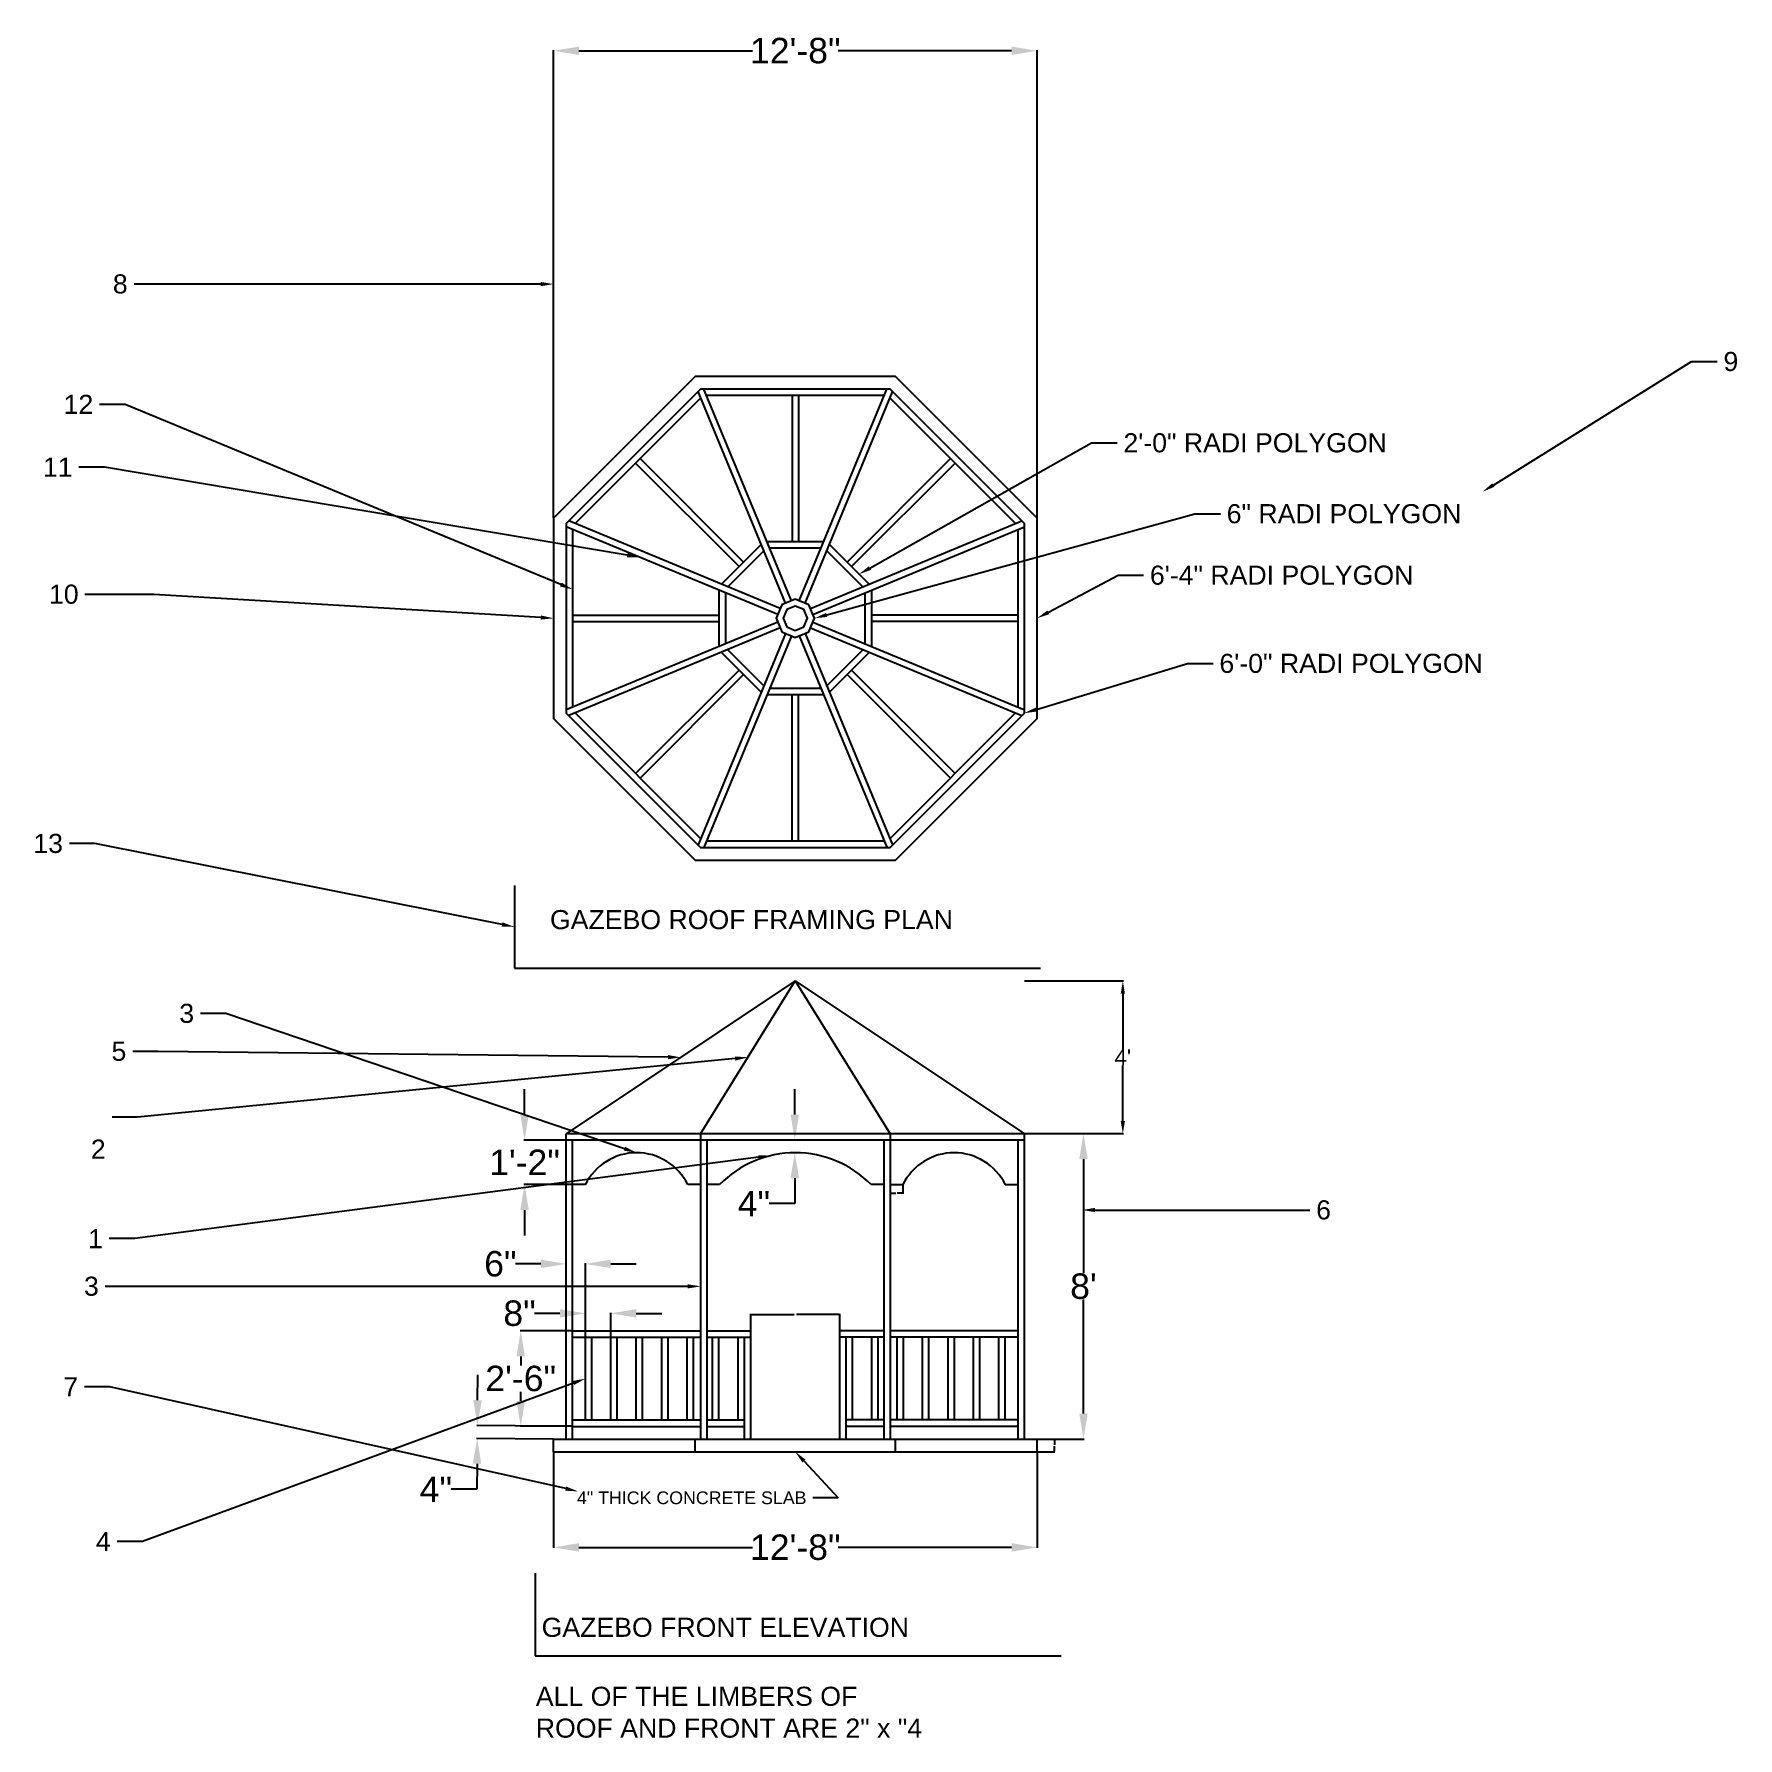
# Model space of a CAD drawing. Header units: inches. Extents: x 2634 to 3170, y 1510 to 2046.
import ezdxf
from ezdxf import colors
from ezdxf.entities.mleader import LeaderData, LeaderLine
from ezdxf.math import Vec2, Vec3

# ---------------------------------------------------------------- set-up
doc = ezdxf.new("R2010")
doc.units = ezdxf.units.IN
for name, color, linetype in [('A ELEV 1', 7, 'Continuous'), ('A ELEV 2', 7, 'Continuous'), ('A ELEV 3', 7, 'Continuous'), ('A ELEV 4', 7, 'Continuous'), ('A ELEV 5', 7, 'Continuous'), ('A ELEV ANNO DIM', 7, 'Continuous'), ('A ELEV ANNO NOTE', 3, 'Continuous'), ('A PLAN ANNO DIM', 7, 'Continuous'), ('A PLAN ANNO NOTE', 3, 'Continuous'), ('A PLAN CONCRETE BASE', 7, 'Continuous'), ('A PLAN MEMBER LOWER', 7, 'Continuous'), ('A PLAN MEMBER UPPER', 7, 'Continuous'), ('TITLEBLOCK', 7, 'Continuous')]:
    doc.layers.add(name, color=color, linetype=linetype)
doc.styles.get("Standard").update_dxf_attribs({"font": 'Arial.ttf'})
doc.dimstyles.get("Standard").update_dxf_attribs({"dimtxt": 0.1875, "dimasz": 0.18, "dimexe": 0.18, "dimexo": 0.0625, "dimgap": 0.09, "dimtad": 0, "dimtih": 1, "dimtoh": 1, "dimdec": 4, "dimzin": 0, "dimdsep": 46, "dimlunit": 4, "dimtxsty": 'Standard', "dimcen": 0.09, "dimadec": 0, "dimazin": 0, "dimtfac": 1, "dimtdec": 4, "dimtofl": 0, "dimtmove": 0, "dimatfit": 3, "dimfxl": 1, "dimtolj": 1, "dimtzin": 0, "dimarcsym": 0})

# ---------------------------------------------------------------- blocks, each defined once
blk = doc.blocks.new('*U1')
for p, q in [((-1, -23), (-1, 23)), ((1, -23), (1, 23))]:
    blk.add_line(p, q)
blk = doc.blocks.new('*U2')
at = {"layer": 'A PLAN MEMBER LOWER', "color": 0, "linetype": 'ByBlock', "lineweight": -2, "transparency": 16777216}
for p, rotation in [((2873.21, 1908.91), 180), ((2839.98, 1895.14), 224.9999999999999), ((2906.45, 1895.14), 134.9999999999999), ((2826.21, 1861.91), 270), ((2920.21, 1861.91), 89.99999999999999), ((2839.98, 1828.67), 315.0000000000001), ((2906.45, 1828.67), 44.99999999999999)]:
    blk.add_blockref('*U1', p, dxfattribs=dict(at, rotation=rotation))
blk.add_blockref('*U1', (2873.21, 1814.91), dxfattribs=at)
blk = doc.blocks.new('*U3')
for p, q in [((12.85, -33.63), (-14.7, 32.87)), ((14.7, -32.87), (-12.85, 33.63))]:
    blk.add_line(p, q)
blk = doc.blocks.new('*U4')
at = {"layer": 'A PLAN MEMBER LOWER', "color": 0, "linetype": 'ByBlock', "lineweight": -2, "transparency": 16777216}
blk.add_blockref('*U3', (2857.32, 1900.28), dxfattribs=at)
for p, rotation in [((2889.11, 1900.28), 315.0000000000001), ((2834.84, 1877.8), 45), ((2911.58, 1877.8), 270), ((2911.58, 1846.01), 225), ((2834.84, 1846.01), 90), ((2857.32, 1823.54), 135), ((2889.11, 1823.54), 180)]:
    blk.add_blockref('*U3', p, dxfattribs=dict(at, rotation=rotation))
blk = doc.blocks.new('*D7')
at = {"layer": 'A PLAN ANNO DIM', "color": 0, "lineweight": -2, "transparency": 16777216}
for p, q in [((2797.21, 1893.45), (2797.21, 2040.49)), ((2805.21, 2040.31), (2859.76, 2040.31)), ((2941.21, 2040.31), (2886.67, 2040.31)), ((2949.21, 1893.45), (2949.21, 2040.49))]:
    blk.add_line(p, q, dxfattribs=at)
at = {"layer": 'A PLAN ANNO DIM', "color": 0, "transparency": 16777216}
for points in [[(2805.21, 2041.64), (2805.21, 2038.97), (2797.21, 2040.31)], [(2941.21, 2041.64), (2941.21, 2038.97), (2949.21, 2040.31)]]:
    blk.add_solid(points, dxfattribs=at)
at = {"layer": 'Defpoints', "color": 0, "transparency": 16777216}
for p in [(2949.21, 2040.31), (2797.21, 1893.39), (2949.21, 1893.39)]:
    blk.add_point(p, dxfattribs=at)
at = {"layer": 'A PLAN ANNO DIM', "color": 0, "transparency": 16777216, "insert": (2873.21, 2040.31), "char_height": 8, "attachment_point": 5}
blk.add_mtext('\\A1;12\'-8"', dxfattribs=at)
blk = doc.blocks.new('*D8')
at = {"color": 0, "lineweight": -2, "transparency": 16777216}
for p, q in [((2859.21, 1637.96), (2859.21, 1643.27)), ((2859.39, 1643.09), (2872.87, 1643.09)), ((2887.03, 1643.09), (2873.55, 1643.09)), ((2887.21, 1637.96), (2887.21, 1643.27))]:
    blk.add_line(p, q, dxfattribs=at)
at = {"color": 0, "transparency": 16777216}
for points in [[(2859.39, 1643.12), (2859.39, 1643.06), (2859.21, 1643.09)], [(2887.03, 1643.12), (2887.03, 1643.06), (2887.21, 1643.09)]]:
    blk.add_solid(points, dxfattribs=at)
at = {"layer": 'Defpoints', "color": 0, "transparency": 16777216}
for p in [(2887.21, 1643.09), (2859.21, 1637.9), (2887.21, 1637.9)]:
    blk.add_point(p, dxfattribs=at)
at = {"color": 0, "transparency": 16777216, "insert": (2873.21, 1643.09), "char_height": 0.188, "attachment_point": 5}
blk.add_mtext('\\A1;2\'-4"', dxfattribs=at)
blk = doc.blocks.new('*D9')
at = {"layer": 'A ELEV ANNO DIM', "color": 0, "lineweight": -2, "transparency": 16777216}
for p, q in [((2873.04, 1705.9), (2873.04, 1713.9)), ((2873.15, 1697.9), (2872.86, 1697.9)), ((2873.15, 1693.9), (2872.86, 1693.9)), ((2873.04, 1685.9), (2873.04, 1677.9)), ((2873.04, 1677.9), (2865.04, 1677.9))]:
    blk.add_line(p, q, dxfattribs=at)
at = {"layer": 'A ELEV ANNO DIM', "color": 0, "transparency": 16777216}
for points in [[(2871.71, 1705.9), (2874.37, 1705.9), (2873.04, 1697.9)], [(2871.71, 1685.9), (2874.37, 1685.9), (2873.04, 1693.9)]]:
    blk.add_solid(points, dxfattribs=at)
at = {"layer": 'Defpoints', "color": 0, "transparency": 16777216}
for p in [(2873.21, 1697.9), (2873.04, 1693.9), (2873.21, 1693.9)]:
    blk.add_point(p, dxfattribs=at)
at = {"layer": 'A ELEV ANNO DIM', "color": 0, "transparency": 16777216, "insert": (2860.19, 1677.9), "char_height": 8, "attachment_point": 5}
blk.add_mtext('\\A1;4"', dxfattribs=at)
blk = doc.blocks.new('*D10')
at = {"layer": 'A ELEV ANNO DIM', "color": 0, "lineweight": -2, "transparency": 16777216}
for p, q in [((2949.27, 1603.9), (2954.81, 1603.9)), ((2954.63, 1603.72), (2954.63, 1602.08)), ((2954.63, 1600.08), (2954.63, 1601.71)), ((2949.27, 1599.9), (2954.81, 1599.9))]:
    blk.add_line(p, q, dxfattribs=at)
at = {"layer": 'A ELEV ANNO DIM', "color": 0, "transparency": 16777216}
for points in [[(2954.6, 1603.72), (2954.66, 1603.72), (2954.63, 1603.9)], [(2954.6, 1600.08), (2954.66, 1600.08), (2954.63, 1599.9)]]:
    blk.add_solid(points, dxfattribs=at)
at = {"layer": 'Defpoints', "color": 0, "transparency": 16777216}
for p in [(2949.21, 1603.9), (2954.63, 1603.9), (2949.21, 1599.9)]:
    blk.add_point(p, dxfattribs=at)
at = {"layer": 'A ELEV ANNO DIM', "color": 0, "transparency": 16777216, "insert": (2954.63, 1601.9), "char_height": 0.188, "attachment_point": 5}
blk.add_mtext('\\A1;4"', dxfattribs=at)
blk = doc.blocks.new('*D11')
at = {"layer": 'A ELEV ANNO DIM', "color": 0, "lineweight": -2, "transparency": 16777216}
for p, q in [((2773.33, 1616.12), (2773.4, 1624.12)), ((2797.19, 1607.9), (2773.08, 1608.12)), ((2797.15, 1603.9), (2773.04, 1604.12)), ((2773.15, 1596.12), (2773.07, 1588.1)), ((2773.07, 1588.1), (2765.07, 1588.1))]:
    blk.add_line(p, q, dxfattribs=at)
at = {"layer": 'A ELEV ANNO DIM', "color": 0, "transparency": 16777216}
for points in [[(2772, 1616.13), (2774.66, 1616.11), (2773.26, 1608.12)], [(2771.81, 1596.13), (2774.48, 1596.11), (2773.22, 1604.12)]]:
    blk.add_solid(points, dxfattribs=at)
at = {"layer": 'Defpoints', "color": 0, "transparency": 16777216}
for p in [(2773.26, 1608.12), (2797.25, 1607.9), (2797.21, 1603.9)]:
    blk.add_point(p, dxfattribs=at)
at = {"layer": 'A ELEV ANNO DIM', "color": 0, "transparency": 16777216, "insert": (2760.22, 1588.1), "char_height": 8, "attachment_point": 5}
blk.add_mtext('\\A1;4"', dxfattribs=at)
blk = doc.blocks.new('*D12')
at = {"layer": 'A ELEV ANNO DIM', "color": 0, "lineweight": -2, "transparency": 16777216}
for p, q in [((2803.15, 1637.9), (2786.71, 1637.9)), ((2786.89, 1629.9), (2786.89, 1627.07)), ((2786.89, 1615.9), (2786.89, 1618.72)), ((2803.15, 1607.9), (2786.71, 1607.9))]:
    blk.add_line(p, q, dxfattribs=at)
at = {"layer": 'A ELEV ANNO DIM', "color": 0, "transparency": 16777216}
for points in [[(2785.56, 1629.9), (2788.22, 1629.9), (2786.89, 1637.9)], [(2785.56, 1615.9), (2788.22, 1615.9), (2786.89, 1607.9)]]:
    blk.add_solid(points, dxfattribs=at)
at = {"layer": 'Defpoints', "color": 0, "transparency": 16777216}
for p in [(2786.89, 1637.9), (2803.21, 1637.9), (2803.21, 1607.9)]:
    blk.add_point(p, dxfattribs=at)
at = {"layer": 'A ELEV ANNO DIM', "color": 0, "transparency": 16777216, "insert": (2786.89, 1622.9), "char_height": 8, "attachment_point": 5}
blk.add_mtext('\\A1;2\'-6"', dxfattribs=at)
blk = doc.blocks.new('*D13')
at = {"layer": 'A ELEV ANNO DIM', "color": 0, "lineweight": -2, "transparency": 16777216}
for p, q in [((2788.09, 1705.9), (2788.09, 1713.9)), ((2803.15, 1697.9), (2787.91, 1697.9)), ((2803.15, 1683.9), (2787.91, 1683.9)), ((2788.09, 1675.9), (2788.09, 1667.9))]:
    blk.add_line(p, q, dxfattribs=at)
at = {"layer": 'A ELEV ANNO DIM', "color": 0, "transparency": 16777216}
for points in [[(2786.76, 1705.9), (2789.43, 1705.9), (2788.09, 1697.9)], [(2786.76, 1675.9), (2789.43, 1675.9), (2788.09, 1683.9)]]:
    blk.add_solid(points, dxfattribs=at)
at = {"layer": 'Defpoints', "color": 0, "transparency": 16777216}
for p in [(2788.09, 1697.9), (2803.21, 1697.9), (2803.21, 1683.9)]:
    blk.add_point(p, dxfattribs=at)
at = {"layer": 'A ELEV ANNO DIM', "color": 0, "transparency": 16777216, "insert": (2788.09, 1690.9), "char_height": 8, "attachment_point": 5}
blk.add_mtext('\\A1;1\'-2"', dxfattribs=at)
blk = doc.blocks.new('*D15')
at = {"layer": 'A ELEV ANNO DIM', "color": 0, "lineweight": -2, "transparency": 16777216}
for p, q in [((2903.04, 1683.84), (2903.04, 1681.01)), ((2907.04, 1683.84), (2907.04, 1681.01)), ((2903.22, 1681.19), (2904.83, 1681.19)), ((2906.86, 1681.19), (2905.24, 1681.19))]:
    blk.add_line(p, q, dxfattribs=at)
at = {"layer": 'A ELEV ANNO DIM', "color": 0, "transparency": 16777216}
for points in [[(2903.22, 1681.22), (2903.22, 1681.16), (2903.04, 1681.19)], [(2906.86, 1681.22), (2906.86, 1681.16), (2907.04, 1681.19)]]:
    blk.add_solid(points, dxfattribs=at)
at = {"layer": 'Defpoints', "color": 0, "transparency": 16777216}
for p in [(2903.04, 1683.9), (2907.04, 1683.9), (2903.04, 1681.19)]:
    blk.add_point(p, dxfattribs=at)
at = {"layer": 'A ELEV ANNO DIM', "color": 0, "transparency": 16777216, "insert": (2905.04, 1681.19), "char_height": 0.188, "attachment_point": 5}
blk.add_mtext('\\A1;4"', dxfattribs=at)
blk = doc.blocks.new('*D16')
at = {"layer": 'A ELEV ANNO DIM', "color": 0, "lineweight": -2, "transparency": 16777216}
for p, q in [((2799.21, 1643.41), (2791.21, 1643.41)), ((2807.21, 1635.96), (2807.21, 1643.59)), ((2815.21, 1635.96), (2815.21, 1643.59)), ((2823.21, 1643.41), (2831.21, 1643.41))]:
    blk.add_line(p, q, dxfattribs=at)
at = {"layer": 'A ELEV ANNO DIM', "color": 0, "transparency": 16777216}
for points in [[(2799.21, 1644.74), (2799.21, 1642.08), (2807.21, 1643.41)], [(2823.21, 1644.74), (2823.21, 1642.08), (2815.21, 1643.41)]]:
    blk.add_solid(points, dxfattribs=at)
at = {"layer": 'Defpoints', "color": 0, "transparency": 16777216}
for p in [(2807.21, 1643.41), (2807.21, 1635.9), (2815.21, 1635.9)]:
    blk.add_point(p, dxfattribs=at)
at = {"layer": 'A ELEV ANNO DIM', "color": 0, "transparency": 16777216, "insert": (2786.52, 1643.41), "char_height": 8, "attachment_point": 5}
blk.add_mtext('\\A1;8"', dxfattribs=at)
blk = doc.blocks.new('*D17')
at = {"layer": 'A ELEV ANNO DIM', "color": 0, "lineweight": -2, "transparency": 16777216}
for p, q in [((2793.21, 1658.97), (2785.21, 1658.97)), ((2801.21, 1635.96), (2801.21, 1659.15)), ((2807.21, 1635.96), (2807.21, 1659.15)), ((2815.21, 1658.97), (2823.21, 1658.97))]:
    blk.add_line(p, q, dxfattribs=at)
at = {"layer": 'A ELEV ANNO DIM', "color": 0, "transparency": 16777216}
for points in [[(2793.21, 1660.3), (2793.21, 1657.63), (2801.21, 1658.97)], [(2815.21, 1660.3), (2815.21, 1657.63), (2807.21, 1658.97)]]:
    blk.add_solid(points, dxfattribs=at)
at = {"layer": 'Defpoints', "color": 0, "transparency": 16777216}
for p in [(2801.21, 1658.97), (2801.21, 1635.9), (2807.21, 1635.9)]:
    blk.add_point(p, dxfattribs=at)
at = {"layer": 'A ELEV ANNO DIM', "color": 0, "transparency": 16777216, "insert": (2780.5, 1658.97), "char_height": 8, "attachment_point": 5}
blk.add_mtext('\\A1;6"', dxfattribs=at)
blk = doc.blocks.new('*D18')
at = {"layer": 'A ELEV ANNO DIM', "color": 0, "lineweight": -2, "transparency": 16777216}
for p, q in [((2949.27, 1699.9), (2963.97, 1699.9)), ((2963.79, 1691.9), (2963.79, 1656.07)), ((2963.79, 1611.9), (2963.79, 1647.72)), ((2949.27, 1603.9), (2963.97, 1603.9))]:
    blk.add_line(p, q, dxfattribs=at)
at = {"layer": 'A ELEV ANNO DIM', "color": 0, "transparency": 16777216}
for points in [[(2962.46, 1691.9), (2965.12, 1691.9), (2963.79, 1699.9)], [(2962.46, 1611.9), (2965.12, 1611.9), (2963.79, 1603.9)]]:
    blk.add_solid(points, dxfattribs=at)
at = {"layer": 'Defpoints', "color": 0, "transparency": 16777216}
for p in [(2949.21, 1699.9), (2963.79, 1699.9), (2949.21, 1603.9)]:
    blk.add_point(p, dxfattribs=at)
at = {"layer": 'A ELEV ANNO DIM', "color": 0, "transparency": 16777216, "insert": (2963.79, 1651.9), "char_height": 8, "attachment_point": 5}
blk.add_mtext("\\A1;8'", dxfattribs=at)
blk = doc.blocks.new('*D20')
at = {"layer": 'A ELEV ANNO DIM', "color": 0, "lineweight": -2, "transparency": 16777216}
for p, q in [((2945.27, 1747.9), (2976.34, 1747.9)), ((2976.16, 1743.9), (2976.16, 1726.49)), ((2976.16, 1703.9), (2976.16, 1721.31)), ((2945.27, 1699.9), (2976.34, 1699.9))]:
    blk.add_line(p, q, dxfattribs=at)
at = {"layer": 'A ELEV ANNO DIM', "color": 0, "transparency": 16777216}
for points in [[(2975.5, 1743.9), (2976.83, 1743.9), (2976.16, 1747.9)], [(2975.5, 1703.9), (2976.83, 1703.9), (2976.16, 1699.9)]]:
    blk.add_solid(points, dxfattribs=at)
at = {"layer": 'Defpoints', "color": 0, "transparency": 16777216}
for p in [(2945.21, 1747.9), (2976.16, 1747.9), (2945.21, 1699.9)]:
    blk.add_point(p, dxfattribs=at)
at = {"layer": 'A ELEV ANNO DIM', "color": 0, "transparency": 16777216, "insert": (2976.16, 1723.9), "char_height": 5, "attachment_point": 5}
blk.add_mtext("\\A1;4'", dxfattribs=at)
blk = doc.blocks.new('*D21')
at = {"layer": 'A ELEV ANNO DIM', "color": 0, "lineweight": -2, "transparency": 16777216}
for p, q in [((2797.21, 1599.84), (2797.21, 1569.67)), ((2949.21, 1599.84), (2949.21, 1569.67)), ((2805.21, 1569.85), (2859.76, 1569.85)), ((2941.21, 1569.85), (2886.67, 1569.85))]:
    blk.add_line(p, q, dxfattribs=at)
at = {"layer": 'A ELEV ANNO DIM', "color": 0, "transparency": 16777216}
for points in [[(2805.21, 1571.19), (2805.21, 1568.52), (2797.21, 1569.85)], [(2941.21, 1571.19), (2941.21, 1568.52), (2949.21, 1569.85)]]:
    blk.add_solid(points, dxfattribs=at)
at = {"layer": 'Defpoints', "color": 0, "transparency": 16777216}
for p in [(2797.21, 1599.9), (2949.21, 1599.9), (2949.21, 1569.85)]:
    blk.add_point(p, dxfattribs=at)
at = {"layer": 'A ELEV ANNO DIM', "color": 0, "transparency": 16777216, "insert": (2873.21, 1569.85), "char_height": 8, "attachment_point": 5}
blk.add_mtext('\\A1;12\'-8"', dxfattribs=at)

msp = doc.modelspace()

# ---------------------------------------------------------------- linework, layer by layer
for p, q in [((2899.21199, 1609.89767), (2899.21199, 1635.89767)), ((2939.21199, 1609.89767), (2939.21199, 1635.89767)), ((2949.21199, 1599.89767), (2949.21199, 1603.89767))]:
    msp.add_line(p, q)
at = {"layer": 'A ELEV 1'}
for p, q in [((2849.38861, 1683.89767), (2845.38861, 1683.89767)), ((2901.03537, 1683.89767), (2897.03537, 1683.89767))]:
    msp.add_line(p, q, dxfattribs=at)
msp.add_arc((2873.21199, 1660.52), 33.37766, 44.4589797, 135.5410203, dxfattribs=at)
at = {"layer": 'A ELEV 2'}
for p, q in [((2843.38861, 1699.89767), (2873.21199, 1747.89767)), ((2873.21199, 1747.89767), (2903.03537, 1699.89767)), ((2945.21199, 1699.89767), (2801.21199, 1699.89767)), ((2945.21199, 1697.89767), (2801.21199, 1697.89767))]:
    msp.add_line(p, q, dxfattribs=at)
at = {"layer": 'A ELEV 3'}
for p, q in [((2803.21199, 1603.89767), (2803.21199, 1697.89767)), ((2843.38861, 1699.89767), (2843.38861, 1603.89767)), ((2845.38861, 1697.89767), (2845.38861, 1603.89767)), ((2901.03537, 1697.89767), (2901.03537, 1603.89767)), ((2903.03537, 1699.89767), (2903.03537, 1603.89767)), ((2943.21199, 1603.89767), (2943.21199, 1697.89767)), ((2807.21199, 1683.89767), (2803.21199, 1683.89767)), ((2843.38861, 1683.89767), (2839.38861, 1683.89767)), ((2903.03537, 1683.89767), (2907.03537, 1683.89767)), ((2939.21199, 1683.89767), (2943.21199, 1683.89767))]:
    msp.add_line(p, q, dxfattribs=at)
for centre in [(2823.3003, 1675.95598), (2923.12368, 1675.95598)]:
    msp.add_arc(centre, 17.94169, 26.2723727, 153.7276273, dxfattribs=at)
at = {"layer": 'A ELEV 4'}
for p, q in [((2803.21199, 1637.89767), (2843.38861, 1637.89767)), ((2803.21199, 1635.89767), (2843.38861, 1635.89767)), ((2807.21199, 1609.89767), (2807.21199, 1635.89767)), ((2809.21199, 1609.89767), (2809.21199, 1635.89767)), ((2815.21199, 1609.89767), (2815.21199, 1635.89767)), ((2817.21199, 1609.89767), (2817.21199, 1635.89767)), ((2823.21199, 1609.89767), (2823.21199, 1635.89767)), ((2825.21199, 1609.89767), (2825.21199, 1635.89767)), ((2831.21199, 1609.89767), (2831.21199, 1635.89767)), ((2833.21199, 1609.89767), (2833.21199, 1635.89767)), ((2839.21199, 1609.89767), (2839.21199, 1635.89767)), ((2841.21199, 1609.89767), (2841.21199, 1635.89767)), ((2845.38861, 1637.89767), (2859.21199, 1637.89767)), ((2845.38861, 1635.89767), (2859.21199, 1635.89767)), ((2847.21199, 1609.89767), (2847.21199, 1635.89767)), ((2849.21199, 1609.89767), (2849.21199, 1635.89767)), ((2855.21199, 1609.89767), (2855.21199, 1635.89767)), ((2857.21199, 1603.89767), (2857.21199, 1635.89767)), ((2859.21199, 1603.89767), (2859.21199, 1637.89767)), ((2901.03537, 1637.89767), (2887.21199, 1637.89767)), ((2887.21199, 1603.89767), (2887.21199, 1637.89767)), ((2901.03537, 1635.89767), (2887.21199, 1635.89767)), ((2889.21199, 1603.89767), (2889.21199, 1635.89767)), ((2891.21199, 1609.89767), (2891.21199, 1635.89767)), ((2897.21199, 1609.89767), (2897.21199, 1635.89767)), ((2943.21199, 1637.89767), (2903.03537, 1637.89767)), ((2943.21199, 1635.89767), (2903.03537, 1635.89767)), ((2905.21199, 1609.89767), (2905.21199, 1635.89767)), ((2907.21199, 1609.89767), (2907.21199, 1635.89767)), ((2913.21199, 1609.89767), (2913.21199, 1635.89767)), ((2915.21199, 1609.89767), (2915.21199, 1635.89767)), ((2921.21199, 1609.89767), (2921.21199, 1635.89767)), ((2923.21199, 1609.89767), (2923.21199, 1635.89767)), ((2929.21199, 1609.89767), (2929.21199, 1635.89767)), ((2931.21199, 1609.89767), (2931.21199, 1635.89767)), ((2937.21199, 1609.89767), (2937.21199, 1635.89767)), ((2803.21199, 1609.89767), (2843.38861, 1609.89767)), ((2803.21199, 1607.89767), (2843.38861, 1607.89767)), ((2845.38861, 1609.89767), (2857.21199, 1609.89767)), ((2845.38861, 1607.89767), (2857.21199, 1607.89767)), ((2901.03537, 1609.89767), (2889.21199, 1609.89767)), ((2901.03537, 1607.89767), (2889.21199, 1607.89767)), ((2943.21199, 1609.89767), (2903.03537, 1609.89767)), ((2943.21199, 1607.89767), (2903.03537, 1607.89767))]:
    msp.add_line(p, q, dxfattribs=at)
at = {"layer": 'A ELEV 5'}
for p, q in [((2873.21199, 1747.89767), (2801.21199, 1699.89767)), ((2873.21199, 1747.89767), (2945.21199, 1699.89767)), ((2801.21199, 1603.89767), (2801.21199, 1699.89767)), ((2945.21199, 1603.89767), (2945.21199, 1699.89767)), ((2797.21199, 1599.89767), (2797.21199, 1603.89767)), ((2797.21199, 1603.89767), (2949.21199, 1603.89767)), ((2841.73176, 1599.89767), (2841.73176, 1603.89767)), ((2904.69222, 1599.89767), (2904.69222, 1603.89767)), ((2797.21199, 1599.89767), (2949.21199, 1599.89767))]:
    msp.add_line(p, q, dxfattribs=at)
at = {"layer": 'A PLAN CONCRETE BASE'}
for points in [[(2841.73176, 1937.90701), (2797.21199, 1893.38724), (2797.21199, 1830.42678), (2841.73176, 1785.90701), (2904.69222, 1785.90701), (2949.21199, 1830.42678), (2949.21199, 1893.38724), (2904.69222, 1937.90701)], [(2843.38861, 1933.90701), (2801.21199, 1891.73038), (2801.21199, 1832.08363), (2843.38861, 1789.90701), (2903.03537, 1789.90701), (2945.21199, 1832.08363), (2945.21199, 1891.73038), (2903.03537, 1933.90701)], [(2873.21199, 1855.90701), (2877.45463, 1857.66437), (2879.21199, 1861.90701), (2877.45463, 1866.14965), (2873.21199, 1867.90701), (2868.96935, 1866.14965), (2867.21199, 1861.90701), (2868.96935, 1857.66437)]]:
    msp.add_lwpolyline(points, close=True, dxfattribs=at)
for points in [[(2882.07072, 1885.90701), (2864.35326, 1885.90701)], [(2862.5055, 1885.14164), (2849.97736, 1872.6135)], [(2896.44662, 1872.6135), (2883.91848, 1885.14164)], [(2849.21199, 1870.76574), (2849.21199, 1853.04827)], [(2897.21199, 1853.04827), (2897.21199, 1870.76574)], [(2849.97736, 1851.20051), (2862.5055, 1838.67237)], [(2883.91848, 1838.67237), (2896.44662, 1851.20051)], [(2864.35326, 1837.90701), (2882.07072, 1837.90701)]]:
    msp.add_lwpolyline(points, dxfattribs=at)
at = {"layer": 'A PLAN MEMBER UPPER'}
for points in [[(2843.45167, 1931.14164), (2803.97736, 1891.66732)], [(2901.12455, 1931.90701), (2845.29943, 1931.90701)], [(2942.44662, 1891.66732), (2902.97231, 1931.14164)], [(2803.21199, 1889.81956), (2803.21199, 1833.99445)], [(2943.21199, 1833.99445), (2943.21199, 1889.81956)], [(2863.33393, 1883.14164), (2851.97736, 1871.78507)], [(2881.2423, 1883.90701), (2865.18168, 1883.90701)], [(2894.44662, 1871.78507), (2883.09006, 1883.14164)], [(2851.21199, 1869.93731), (2851.21199, 1853.8767)], [(2895.21199, 1853.8767), (2895.21199, 1869.93731)], [(2851.97736, 1852.02894), (2863.33393, 1840.67237)], [(2883.09006, 1840.67237), (2894.44662, 1852.02894)], [(2865.18168, 1839.90701), (2881.2423, 1839.90701)], [(2803.97736, 1832.14669), (2843.45167, 1792.67237)], [(2902.97231, 1792.67237), (2942.44662, 1832.14669)], [(2845.29943, 1791.90701), (2901.12455, 1791.90701)]]:
    msp.add_lwpolyline(points, dxfattribs=at)
msp.add_lwpolyline([(2873.21199, 1858.07179), (2875.9239, 1859.1951), (2877.04721, 1861.90701), (2875.9239, 1864.61891), (2873.21199, 1865.74222), (2870.50008, 1864.61891), (2869.37677, 1861.90701), (2870.50008, 1859.1951)], close=True, dxfattribs=at)
at = {"layer": 'TITLEBLOCK'}
for p, q in [((2784.96258, 1777.87269), (2784.96258, 1751.90425)), ((2784.96258, 1751.90425), (2950.23637, 1751.90425)), ((2791.46203, 1561.68848), (2791.46203, 1535.72004)), ((2791.46203, 1535.72004), (2956.73582, 1535.72004))]:
    msp.add_line(p, q, dxfattribs=at)

# ---------------------------------------------------------------- block references
at = {"layer": 'A PLAN MEMBER LOWER'}
for name in ['*U4', '*U2']:
    msp.add_blockref(name, (0, 0), dxfattribs=at)

# ---------------------------------------------------------------- texts
at = {"layer": 'A PLAN CONCRETE BASE', "char_height": 6, "attachment_point": 1}
for s, width, heights, insert in [('GAZEBO ROOF FRAMING PLAN', 173.5261558, [10.03941], (2796.09094, 1770.18623)), ('GAZEBO FRONT ELEVATION', 155.5154385, [0], (2793.4574, 1547.72265)), ('ALL OF THE LIMBERS OF ROOF AND FRONT ARE 2" x "4', 124.2376131, [0], (2791.63283, 1526.03646))]:
    msp.add_mtext_dynamic_manual_height_columns(s, width=width, gutter_width=12.5, heights=heights, dxfattribs=dict(at, insert=insert))

# ---------------------------------------------------------------- dimensions: what is measured, and where the dimension line sits
dim = msp.add_linear_dim(base=(2887.21199, 1643.09169), p1=(2859.21199, 1637.89767), p2=(2887.21199, 1637.89767), dimstyle='Standard')
dim.commit()
dim.dimension.update_dxf_attribs({"geometry": '*D8', "text_midpoint": (2873.21199, 1643.09169)})
at = {"layer": 'A ELEV ANNO DIM'}
for base, p1, p2, override, picture, middle in [((2976.16328, 1747.89767), (2945.21199, 1699.89767), (2945.21199, 1747.89767), {"dimtxt": 5, "dimasz": 4}, '*D20', (2976.16328, 1723.89767)), ((2788.09305, 1697.89767), (2803.21199, 1683.89767), (2803.21199, 1697.89767), {"dimtxt": 8, "dimasz": 8}, '*D13', (2788.09305, 1690.89767)), ((2873.03839, 1693.89767), (2873.21199, 1697.89767), (2873.21199, 1693.89767), {"dimtxt": 8, "dimasz": 8}, '*D9', (2860.18986, 1677.89767)), ((2963.79023, 1699.89767), (2949.21199, 1603.89767), (2949.21199, 1699.89767), {"dimtxt": 8, "dimasz": 8}, '*D18', (2963.79023, 1651.89767))]:
    dim = msp.add_linear_dim(base=base, p1=p1, p2=p2, angle=90, dimstyle='Standard', override=override, dxfattribs=at)
    dim.commit()
    dim.dimension.update_dxf_attribs({"geometry": picture, "text_midpoint": middle})
dim = msp.add_linear_dim(base=(2903.03537, 1681.18718), p1=(2907.03537, 1683.89767), p2=(2903.03537, 1683.89767), dimstyle='Standard', dxfattribs=at)
dim.commit()
dim.dimension.update_dxf_attribs({"geometry": '*D15', "text_midpoint": (2905.03537, 1681.18718), "dimtype": 160})
for base, p1, p2, picture, middle in [((2801.21199, 1658.96638), (2807.21199, 1635.89767), (2801.21199, 1635.89767), '*D17', (2780.50262, 1658.96638)), ((2807.21199, 1643.41032), (2815.21199, 1635.89767), (2807.21199, 1635.89767), '*D16', (2786.51899, 1643.41032)), ((2949.21199, 1569.85188), (2797.21199, 1599.89767), (2949.21199, 1599.89767), '*D21', (2873.21199, 1569.85188))]:
    dim = msp.add_linear_dim(base=base, p1=p1, p2=p2, dimstyle='Standard', override={"dimtxt": 8, "dimasz": 8}, dxfattribs=at)
    dim.commit()
    dim.dimension.update_dxf_attribs({"geometry": picture, "text_midpoint": middle, "dimtype": 160})
for base, p1, p2, angle, picture, middle, dimtype in [((2786.88991, 1637.89767), (2803.21199, 1607.89767), (2803.21199, 1637.89767), 90, '*D12', (2786.88991, 1622.89767), 160), ((2773.25664, 1608.118), (2797.21199, 1603.89767), (2797.24873, 1607.89767), 89.4738286, '*D11', (2760.22423, 1588.09509), 161)]:
    dim = msp.add_linear_dim(base=base, p1=p1, p2=p2, angle=angle, dimstyle='Standard', override={"dimtxt": 8, "dimasz": 8}, dxfattribs=at)
    dim.commit()
    dim.dimension.update_dxf_attribs({"geometry": picture, "text_midpoint": middle, "dimtype": dimtype})
dim = msp.add_linear_dim(base=(2954.63467, 1603.89767), p1=(2949.21199, 1599.89767), p2=(2949.21199, 1603.89767), angle=90, dimstyle='Standard', dxfattribs=at)
dim.commit()
dim.dimension.update_dxf_attribs({"geometry": '*D10', "text_midpoint": (2954.63467, 1601.89767)})
at = {"layer": 'A PLAN ANNO DIM'}
dim = msp.add_linear_dim(base=(2949.21199, 2040.3064), p1=(2797.21199, 1893.38724), p2=(2949.21199, 1893.38724), dimstyle='Standard', override={"dimtxt": 8, "dimasz": 8}, dxfattribs=at)
dim.commit()
dim.dimension.update_dxf_attribs({"geometry": '*D7', "text_midpoint": (2873.21199, 2040.3064)})

# ---------------------------------------------------------------- leaders
at = {"layer": 'A ELEV ANNO NOTE', "color": 3}
ml = msp.add_multileader_mtext('Standard', dxfattribs=at)
ml.set_content('13', color=3)
ml.set_leader_properties()
ml.build(insert=Vec2(0, 0))
ctx = ml.context
ctx.base_point, ctx.char_height, ctx.plane_origin = Vec3(2632.97192, 1791.0865), 6, Vec3(2784.96258, 1764.88847)
ctx.text_align_type = 2
notes = []
notes.append((ctx, [(0, (1, 1, 0), (2653.00193, 1791.0865), (-1, 0), 8, [(0, [(2784.96258, 1764.88847)], 0, [])])]))
ctx.mtext.insert, ctx.mtext.alignment, ctx.mtext.flow_direction = Vec3(2643.00193, 1794.1397), 3, 5
ml = msp.add_multileader_mtext('Standard', dxfattribs=at)
ml.set_content(' 3', color=3)
ml.set_leader_properties()
ml.build(insert=Vec2(0, 0))
ctx = ml.context
ctx.base_point, ctx.char_height, ctx.plane_origin = Vec3(2675.61839, 1737.66583), 6, Vec3(2823.3003, 1693.89767)
ctx.text_align_type = 2
notes.append((ctx, [(0, (1, 1, 0), (2694.22821, 1737.66583), (-1, 0), 8, [(0, [(2823.3003, 1693.89767)], 0, [])])]))
ctx.mtext.insert, ctx.mtext.alignment, ctx.mtext.flow_direction = Vec3(2684.22821, 1740.71903), 3, 5
ml = msp.add_multileader_mtext('Standard', dxfattribs=at)
ml.set_content('5', color=3)
ml.set_leader_properties()
ml.build(insert=Vec2(0, 0))
ctx = ml.context
ctx.base_point, ctx.char_height, ctx.plane_origin = Vec3(2656.93784, 1725.75215), 6, Vec3(2837.21199, 1723.89767)
ctx.text_align_type = 2
notes.append((ctx, [(0, (1, 1, 0), (2672.91601, 1725.75215), (-1, 0), 8, [(0, [(2837.21199, 1723.89767)], 0, [])])]))
ctx.mtext.insert, ctx.mtext.alignment, ctx.mtext.flow_direction = Vec3(2662.91601, 1728.80331), 3, 5
ml = msp.add_multileader_mtext('Standard', dxfattribs=at)
ml.set_content('\\P 2', color=3)
ml.set_leader_properties()
ml.build(insert=Vec2(0, 0))
ctx = ml.context
ctx.base_point, ctx.char_height, ctx.plane_origin = Vec3(2647.8759, 1705.04707), 6, Vec3(2858.3003, 1723.89767)
ctx.text_align_type = 2
notes.append((ctx, [(0, (1, 1, 0), (2666.42433, 1705.04707), (-1, 0), 8, [(0, [(2858.3003, 1723.89767)], 0, [])])]))
ctx.mtext.insert, ctx.mtext.alignment, ctx.mtext.flow_direction = Vec3(2656.42433, 1708.04707), 3, 5
ml = msp.add_multileader_mtext('Standard', dxfattribs=at)
ml.set_content('1', color=3)
ml.set_leader_properties()
ml.build(insert=Vec2(0, 0))
ctx = ml.context
ctx.base_point, ctx.char_height, ctx.plane_origin = Vec3(2651.34865, 1666.89934), 6, Vec3(2865.64721, 1692.98297)
ctx.text_align_type = 2
notes.append((ctx, [(0, (1, 1, 0), (2665.55875, 1666.89934), (-1, 0), 8, [(0, [(2865.64721, 1692.98297)], 0, [])])]))
ctx.mtext.insert, ctx.mtext.alignment, ctx.mtext.flow_direction = Vec3(2655.55875, 1669.89934), 3, 5
ml = msp.add_multileader_mtext('Standard', dxfattribs=at)
ml.set_content('6', color=3)
ml.set_leader_properties()
ml.build(insert=Vec2(0, 0))
ctx = ml.context
ctx.base_point, ctx.char_height, ctx.plane_origin = Vec3(3034.93039, 1675.90053), 6, Vec3(2963.41023, 1675.90053)
notes.append((ctx, [(0, (1, 1, 0), (3026.93039, 1675.90053), (1, 0), 8, [(0, [(2963.41023, 1675.90053)], 0, [])])]))
ctx.mtext.insert, ctx.mtext.flow_direction = Vec3(3036.93039, 1678.95169), 5
ml = msp.add_multileader_mtext('Standard', dxfattribs=at)
ml.set_content('3', color=3)
ml.set_leader_properties()
ml.build(insert=Vec2(0, 0))
ctx = ml.context
ctx.base_point, ctx.char_height, ctx.plane_origin = Vec3(2648.3313, 1651.89767), 6, Vec3(2843.38861, 1651.89767)
ctx.text_align_type = 2
notes.append((ctx, [(0, (1, 1, 0), (2664.26036, 1651.89767), (-1, 0), 8, [(0, [(2843.38861, 1651.89767)], 0, [])])]))
ctx.mtext.insert, ctx.mtext.alignment, ctx.mtext.flow_direction = Vec3(2654.26036, 1654.95087), 3, 5
ml = msp.add_multileader_mtext('Standard', dxfattribs=at)
ml.set_content('7', color=3)
ml.set_leader_properties()
ml.build(insert=Vec2(0, 0))
ctx = ml.context
ctx.base_point, ctx.char_height, ctx.plane_origin = Vec3(2641.87453, 1620.30274), 6, Vec3(2806.61721, 1593.27151)
ctx.text_align_type = 2
notes.append((ctx, [(0, (1, 1, 0), (2657.75857, 1620.30274), (-1, 0), 8, [(0, [(2804.93892, 1587.4357)], 0, [])])]))
ctx.mtext.insert, ctx.mtext.alignment, ctx.mtext.flow_direction = Vec3(2647.75857, 1623.30274), 3, 5
ml = msp.add_multileader_mtext('Standard', dxfattribs=at)
ml.set_content(' 4', color=3)
ml.set_leader_properties()
ml.build(insert=Vec2(0, 0))
ctx = ml.context
ctx.base_point, ctx.char_height, ctx.plane_origin = Vec3(2649.40569, 1571.68719), 6, Vec3(2807.21199, 1622.89767)
ctx.text_align_type = 2
notes.append((ctx, [(0, (1, 1, 0), (2667.99096, 1571.68719), (-1, 0), 8, [(0, [(2807.21199, 1622.89767)], 0, [])])]))
ctx.mtext.insert, ctx.mtext.alignment, ctx.mtext.flow_direction = Vec3(2657.99096, 1574.68719), 3, 5
at = {"layer": 'A ELEV ANNO NOTE'}
ml = msp.add_multileader_mtext('Standard', dxfattribs=at)
ml.set_content('4" THICK CONCRETE SLAB', color=256)
ml.set_leader_properties()
ml.build(insert=Vec2(0, 0))
ctx = ml.context
ctx.base_point, ctx.plane_origin = Vec3(2802.93892, 1585.40159), Vec3(2873.21199, 1599.89767)
ctx.text_align_type = 2
notes.append((ctx, [(0, (1, 1, 0), (2886.72883, 1585.40159), (-1, 0), 8, [(0, [(2873.21199, 1599.89767)], 0, [])])]))
ctx.mtext.insert, ctx.mtext.alignment, ctx.mtext.flow_direction = Vec3(2876.72883, 1587.4357), 3, 5
at = {"layer": 'A PLAN ANNO DIM'}
ml = msp.add_multileader_mtext('Standard', dxfattribs=at)
ml.set_content('2\'-0" RADI POLYGON', color=256)
ml.set_leader_properties()
ml.build(insert=Vec2(0, 0))
ctx = ml.context
ctx.base_point, ctx.char_height, ctx.plane_origin = Vec3(2974.34013, 1917.02887), 6, Vec3(2893.1831, 1875.73409)
notes.append((ctx, [(0, (1, 1, 0), (2966.34013, 1917.02887), (1, 0), 8, [(0, [(2893.1831, 1875.73409)], 0, [])])]))
ctx.mtext.insert, ctx.mtext.flow_direction = Vec3(2976.34013, 1920.08003), 5
ml = msp.add_multileader_mtext('Standard', dxfattribs=at)
ml.set_content('6" RADI POLYGON', color=256)
ml.set_leader_properties()
ml.build(insert=Vec2(0, 0))
ctx = ml.context
ctx.base_point, ctx.char_height, ctx.plane_origin = Vec3(3006.81242, 1894.73453), 6, Vec3(2879.21199, 1861.90701)
notes.append((ctx, [(0, (1, 1, 0), (2998.81242, 1894.73453), (1, 0), 8, [(0, [(2879.21199, 1861.90701)], 0, [])])]))
ctx.mtext.insert, ctx.mtext.flow_direction = Vec3(3008.81242, 1897.78569), 5
ml = msp.add_multileader_mtext('Standard', dxfattribs=at)
ml.set_content('6\'-4" RADI POLYGON', color=256)
ml.set_leader_properties()
ml.build(insert=Vec2(0, 0))
ctx = ml.context
ctx.base_point, ctx.char_height, ctx.plane_origin = Vec3(2982.66783, 1875.42236), 6, Vec3(2949.21199, 1861.90701)
notes.append((ctx, [(0, (1, 1, 0), (2974.66783, 1875.42236), (1, 0), 8, [(0, [(2949.21199, 1861.90701)], 0, [])])]))
ctx.mtext.insert, ctx.mtext.flow_direction = Vec3(2984.66783, 1878.47352), 5
ml = msp.add_multileader_mtext('Standard', dxfattribs=at)
ml.set_content('6\'-0" RADI POLYGON', color=256)
ml.set_leader_properties()
ml.build(insert=Vec2(0, 0))
ctx = ml.context
ctx.base_point, ctx.char_height, ctx.plane_origin = Vec3(3004.51942, 1847.69368), 6, Vec3(2945.21199, 1840.11538)
notes.append((ctx, [(0, (1, 1, 0), (2996.51942, 1847.69368), (1, 0), 8, [(0, [(2945.21199, 1832.08363)], 0, [])])]))
ctx.mtext.insert, ctx.mtext.flow_direction = Vec3(3006.51942, 1850.74484), 5
at = {"layer": 'A PLAN ANNO NOTE'}
ml = msp.add_multileader_mtext('Standard', dxfattribs=at)
ml.set_content('8', color=256)
ml.set_leader_properties()
ml.build(insert=Vec2(0, 0))
ctx = ml.context
ctx.base_point, ctx.char_height, ctx.plane_origin = Vec3(2657.38432, 1966.96807), 6, Vec3(2797.21199, 1966.96807)
ctx.text_align_type = 2
notes.append((ctx, [(0, (1, 1, 0), (2673.33793, 1966.96807), (-1, 0), 8, [(0, [(2797.21199, 1966.96807)], 0, [])])]))
ctx.mtext.insert, ctx.mtext.alignment, ctx.mtext.flow_direction = Vec3(2663.33793, 1970.01923), 3, 5
ml = msp.add_multileader_mtext('Standard', dxfattribs=at)
ml.set_content('9', color=256)
ml.set_leader_properties()
ml.build(insert=Vec2(0, 0))
ctx = ml.context
ctx.base_point, ctx.char_height, ctx.plane_origin = Vec3(3162.96999, 1942.58356), 6, Vec3(3064.06031, 1896.76864)
notes.append((ctx, [(0, (1, 1, 0), (3154.96999, 1942.58356), (1, 0), 8, [(0, [(3089.23477, 1901.68017)], 0, [])])]))
ctx.mtext.insert, ctx.mtext.flow_direction = Vec3(3164.96999, 1945.63472), 5
ml = msp.add_multileader_mtext('Standard', dxfattribs=at)
ml.set_content('12', color=256)
ml.set_leader_properties()
ml.build(insert=Vec2(0, 0))
ctx = ml.context
ctx.base_point, ctx.char_height, ctx.plane_origin = Vec3(2642.5498, 1929.16053), 6, Vec3(2803.21199, 1870.98156)
ctx.text_align_type = 2
notes.append((ctx, [(0, (1, 1, 0), (2662.51842, 1929.16053), (-1, 0), 8, [(0, [(2803.21199, 1870.98156)], 0, [])])]))
ctx.mtext.insert, ctx.mtext.alignment, ctx.mtext.flow_direction = Vec3(2652.51842, 1932.16053), 3, 5
ml = msp.add_multileader_mtext('Standard', dxfattribs=at)
ml.set_content('11', color=256)
ml.set_leader_properties()
ml.build(insert=Vec2(0, 0))
ctx = ml.context
ctx.base_point, ctx.char_height, ctx.plane_origin = Vec3(2637.15487, 1909.43579), 6, Vec3(2835.22536, 1878.72398)
ctx.text_align_type = 2
notes.append((ctx, [(0, (1, 1, 0), (2656.02663, 1909.43579), (-1, 0), 8, [(0, [(2824.32367, 1881.07482)], 0, [])])]))
ctx.mtext.insert, ctx.mtext.alignment, ctx.mtext.flow_direction = Vec3(2646.02663, 1912.43579), 3, 5
ml = msp.add_multileader_mtext('Standard', dxfattribs=at)
ml.set_content('10', color=256)
ml.set_leader_properties()
ml.build(insert=Vec2(0, 0))
ctx = ml.context
ctx.base_point, ctx.char_height, ctx.plane_origin = Vec3(2637.9113, 1869.43781), 6, Vec3(2797.21199, 1861.90701)
ctx.text_align_type = 2
notes.append((ctx, [(0, (1, 1, 0), (2671.60594, 1869.43781), (-1, 0), 21.6851, [(0, [(2797.21199, 1861.90701)], 0, [])])]))
ctx.mtext.insert, ctx.mtext.alignment, ctx.mtext.flow_direction = Vec3(2647.92085, 1872.48897), 3, 5
for ctx, leaders in notes:
    for number, flags, end, landing, length, lines in leaders:
        leader = LeaderData()
        leader.index, (leader.has_last_leader_line, leader.has_dogleg_vector, leader.attachment_direction) = number, flags
        leader.last_leader_point, leader.dogleg_vector, leader.dogleg_length = Vec3(end), Vec3(landing), length
        for number, points, colour, breaks in lines:
            line = LeaderLine()
            line.index, line.vertices, line.color, line.breaks = number, Vec3.list(points), colors.encode_raw_color(colour), breaks
            leader.lines.append(line)
        ctx.leaders.append(leader)

doc.saveas('drawing.dxf')
